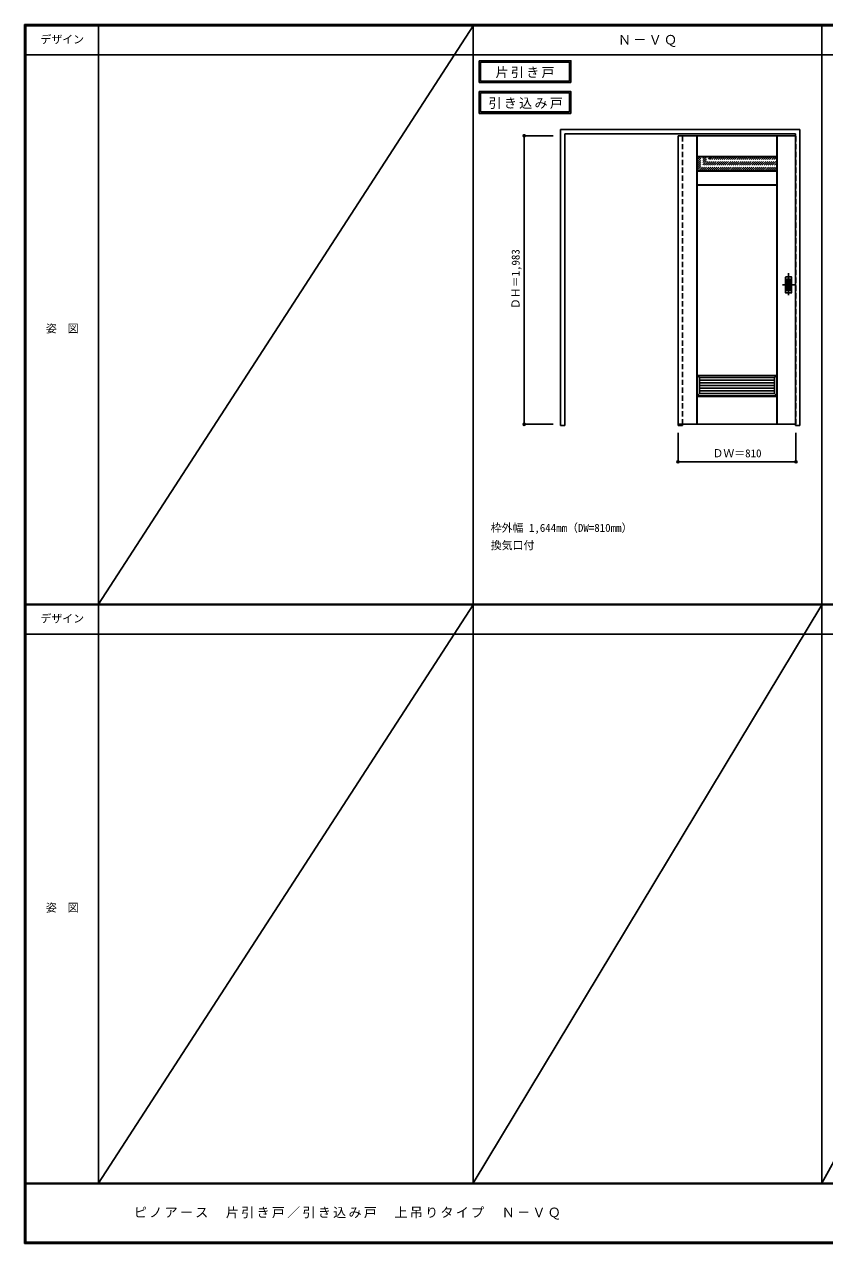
# Model space of a CAD drawing. Units: millimetres, scale not verified. Extents: x -6000 to 5700, y -4307 to 4175.
# Drawn here: x -6000 to -502, y -4205 to 4175 of the extents above; entities that cross this region are included whole.
import ezdxf
from ezdxf.enums import TextEntityAlignment as Align

# ---------------------------------------------------------------- set-up
doc = ezdxf.new("R2010")
doc.units = ezdxf.units.MM
doc.header["$LTSCALE"] = 30
doc.header["$PDMODE"] = 32
doc.header["$PDSIZE"] = 15
doc.linetypes.add('CHAIN1', pattern=[8, 5, -1, 1, -1])
doc.linetypes.add('DASHED1', pattern=[1.8, 1.2, -0.6])
for name, color, linetype in [('0-1_通り芯', 4, 'CHAIN1'), ('0-2_扉', 4, 'DASHED1'), ('0-3_仕上げ', 7, 'Continuous'), ('0-4_枠', 3, 'Continuous'), ('0-6_引手', 3, 'Continuous'), ('0-A_文字', 7, 'Continuous'), ('0-B_寸法', 7, 'Continuous'), ('0-C_ハッチ', 4, 'DASHED1'), ('F-1_枠', 6, 'Continuous'), ('F-A_文字', 7, 'Continuous')]:
    doc.layers.add(name, color=color, linetype=linetype)
doc.styles.add('ＭＳ ゴシック', font='')
doc.styles.get('ＭＳ ゴシック').set_extended_font_data('MS Gothic')

msp = doc.modelspace()

# ---------------------------------------------------------------- linework, layer by layer
at = {"layer": '0-1_通り芯'}
for p, q in [((-750, 2465), (-750, 2303)), ((-709, 2384), (-791, 2384))]:
    msp.add_line(p, q, dxfattribs=at)
at = {"layer": '0-2_扉'}
for p, q in [((-1509, 3409.5), (-1509, 3405.5)), ((-702, 3409.5), (-699, 3409.5))]:
    msp.add_line(p, q, dxfattribs=at)
at = {"layer": '0-2_扉', "color": 3, "linetype": 'Continuous'}
for p, q in [((-1509, 3409.5), (-1509, 1426.5)), ((-702, 3409.5), (-1509, 3409.5)), ((-702, 1426.5), (-1509, 1426.5))]:
    msp.add_line(p, q, dxfattribs=at)
at = {"layer": '0-2_扉'}
msp.add_lwpolyline([(-702, 1426.5), (-699, 1426.5), (-699, 3409.5)], dxfattribs=at)
at = {"layer": '0-3_仕上げ'}
for p, q in [((-1381, 1426.5), (-1381, 3409.5)), ((-1379.5, 3266.5), (-1379.5, 3409.5)), ((-1378, 3268), (-1378, 3409.5)), ((-830, 3268), (-830, 3409.5)), ((-828.5, 3266.5), (-828.5, 3409.5)), ((-827, 1426.5), (-827, 3409.5)), ((-1377, 3264), (-1379.5, 3266.5)), ((-1379.5, 3071.5), (-1379.5, 3166.5)), ((-1378, 3073), (-1378, 3165)), ((-830, 3165), (-1378, 3165)), ((-831, 3169), (-828.5, 3166.5)), ((-830, 3165), (-828.5, 3166.5)), ((-830, 3073), (-830, 3165)), ((-828.5, 3071.5), (-828.5, 3166.5)), ((-1378, 3073), (-1379.5, 3071.5)), ((-1377, 3069), (-1379.5, 3071.5)), ((-1378, 3073), (-830, 3073)), ((-1377, 1762), (-1362, 1747)), ((-1377, 1762), (-1377, 1622)), ((-831, 1762), (-1377, 1762)), ((-846, 1747), (-831, 1762)), ((-831, 1622), (-831, 1762)), ((-1379.5, 1426.5), (-1379.5, 1619.5)), ((-830, 1618), (-1378, 1618)), ((-1378, 1426.5), (-1378, 1618)), ((-1362, 1637), (-1377, 1622)), ((-831, 1622), (-828.5, 1619.5)), ((-830, 1618), (-828.5, 1619.5)), ((-830, 1426.5), (-830, 1618)), ((-828.5, 1426.5), (-828.5, 1619.5))]:
    msp.add_line(p, q, dxfattribs=at)
at = {"layer": '0-3_仕上げ', "color": 3}
for p, q in [((-831, 3264), (-1377, 3264)), ((-1377, 3169), (-1377, 3264)), ((-831, 3169), (-831, 3264)), ((-831, 3169), (-1377, 3169)), ((-1377, 3069), (-1377, 1622)), ((-1362, 1747), (-1362, 1637)), ((-846, 1747), (-1362, 1747)), ((-846, 1728.67), (-1362, 1728.67)), ((-846, 1710.33), (-1362, 1710.33)), ((-846, 1692), (-1362, 1692)), ((-846, 1637), (-846, 1747)), ((-831, 1622), (-1377, 1622)), ((-846, 1673.67), (-1362, 1673.67)), ((-846, 1655.33), (-1362, 1655.33)), ((-1362, 1637), (-846, 1637))]:
    msp.add_line(p, q, dxfattribs=at)
at = {"layer": '0-3_仕上げ'}
for points in [[(-830, 3268), (-1378, 3268), (-1379.5, 3266.5)], [(-830, 3268), (-828.5, 3266.5), (-831, 3264)], [(-1378, 3165), (-1379.5, 3166.5), (-1377, 3169)], [(-830, 3073), (-828.5, 3071.5), (-831, 3069)], [(-1378, 1618), (-1379.5, 1619.5), (-1377, 1622)], [(-1377, 1622), (-831, 1622), (-846, 1637)]]:
    msp.add_lwpolyline(points, dxfattribs=at)
at = {"layer": '0-3_仕上げ', "color": 3}
msp.add_lwpolyline([(-1377, 3069), (-831, 3069), (-831, 1622)], dxfattribs=at)
at = {"layer": '0-4_枠'}
for p, q in [((-2316, 1418), (-2316, 3453)), ((-2316, 3453), (-672, 3453)), ((-672, 1418), (-672, 3453)), ((-2286, 3423), (-702, 3423)), ((-2286, 1418), (-2286, 3423)), ((-702, 1418), (-702, 3423)), ((-1509, 1426.5), (-1509, 1418)), ((-1479, 1426.5), (-1479, 1418)), ((-2316, 1418), (-2286, 1418)), ((-1509, 1418), (-1479, 1418)), ((-702, 1418), (-672, 1418))]:
    msp.add_line(p, q, dxfattribs=at)
at = {"layer": '0-4_枠', "color": 4, "linetype": 'DASHED1'}
for p, q in [((-1509, 1426.5), (-1509, 3423)), ((-1479, 1426.5), (-1479, 3423))]:
    msp.add_line(p, q, dxfattribs=at)
at = {"layer": '0-6_引手'}
for p, q in [((-771, 2437.5), (-771, 2330.5)), ((-769.5, 2439), (-730.5, 2439)), ((-729, 2330.5), (-729, 2437.5)), ((-769.5, 2329), (-730.5, 2329))]:
    msp.add_line(p, q, dxfattribs=at)
at = {"layer": '0-6_引手', "color": 7}
for p, q in [((-762.5, 2421.5), (-762.5, 2346.5)), ((-761, 2423), (-739, 2423)), ((-737.5, 2346.5), (-737.5, 2421.5)), ((-761, 2345), (-739, 2345))]:
    msp.add_line(p, q, dxfattribs=at)
at = {"layer": '0-6_引手'}
for centre, start, end in [((-769.5, 2437.5), 90, 180), ((-730.5, 2437.5), 0, 90), ((-769.5, 2330.5), 180, 270), ((-730.5, 2330.5), 270, 0)]:
    msp.add_arc(centre, 1.5, start, end, dxfattribs=at)
at = {"layer": '0-6_引手', "color": 7}
for centre, start, end in [((-761, 2421.5), 90, 180), ((-761, 2346.5), 180, 270), ((-739, 2421.5), 0, 90), ((-739, 2346.5), 270, 0)]:
    msp.add_arc(centre, 1.5, start, end, dxfattribs=at)
at = {"layer": '0-A_文字'}
for p, q in [((-2876, 3925), (-2876, 3775)), ((-2866, 3915), (-2866, 3785)), ((-2866, 3915), (-2254.97, 3915)), ((-2254.97, 3915), (-2254.97, 3785)), ((-2876, 3775), (-2244.97, 3775)), ((-2866, 3785), (-2254.97, 3785)), ((-2876, 3713.53), (-2876, 3563.53)), ((-2866, 3703.53), (-2866, 3573.53)), ((-2866, 3703.53), (-2254.97, 3703.53)), ((-2254.97, 3703.53), (-2254.97, 3573.53)), ((-2876, 3563.53), (-2244.97, 3563.53)), ((-2866, 3573.53), (-2254.97, 3573.53))]:
    msp.add_line(p, q, dxfattribs=at)
for points in [[(-2876, 3925), (-2244.97, 3925), (-2244.97, 3775)], [(-2876, 3713.53), (-2244.97, 3713.53), (-2244.97, 3563.53)]]:
    msp.add_lwpolyline(points, dxfattribs=at)
at = {"layer": '0-B_寸法', "color": 4}
for p, q in [((-2566, 3409.5), (-2566, 1426.5)), ((-2566, 3409.5), (-2366, 3409.5)), ((-2566, 1426.5), (-2366, 1426.5)), ((-1509, 1168), (-1509, 1368)), ((-699, 1168), (-699, 1368)), ((-699, 1168), (-1509, 1168))]:
    msp.add_line(p, q, dxfattribs=at)
at = {"layer": '0-B_寸法'}
for p in [(-2566, 3409.5), (-2566, 1426.5), (-1509, 1168), (-699, 1168)]:
    msp.add_point(p, dxfattribs=at)
at = {"layer": '0-C_ハッチ'}
for p, q in [((-1377, 3243.2), (-1356.2, 3264)), ((-1377, 3229.06), (-1342.06, 3264)), ((-1377, 3200.77), (-1313.77, 3264)), ((-1377, 3186.63), (-1299.63, 3264)), ((-1377, 3172.49), (-1285.49, 3264)), ((-1377, 3214.92), (-1327.92, 3264)), ((-1377, 3257.34), (-1370.34, 3264)), ((-1366.35, 3169), (-1271.35, 3264)), ((-1352.21, 3169), (-1257.21, 3264)), ((-1338.06, 3169), (-1243.06, 3264)), ((-1323.92, 3169), (-1228.92, 3264)), ((-1309.78, 3169), (-1214.78, 3264)), ((-1295.64, 3169), (-1200.64, 3264)), ((-1281.5, 3169), (-1186.5, 3264)), ((-1267.35, 3169), (-1172.35, 3264)), ((-1253.21, 3169), (-1158.21, 3264)), ((-1239.07, 3169), (-1144.07, 3264)), ((-1224.93, 3169), (-1129.93, 3264)), ((-1210.78, 3169), (-1115.78, 3264)), ((-1196.64, 3169), (-1101.64, 3264)), ((-1182.5, 3169), (-1087.5, 3264)), ((-1168.36, 3169), (-1073.36, 3264)), ((-1154.22, 3169), (-1059.22, 3264)), ((-1140.07, 3169), (-1045.07, 3264)), ((-1125.93, 3169), (-1030.93, 3264)), ((-1111.79, 3169), (-1016.79, 3264)), ((-1097.65, 3169), (-1002.65, 3264)), ((-1083.51, 3169), (-988.51, 3264)), ((-1069.36, 3169), (-974.36, 3264)), ((-1055.22, 3169), (-960.22, 3264)), ((-1041.08, 3169), (-946.08, 3264)), ((-1026.94, 3169), (-931.94, 3264)), ((-1012.79, 3169), (-917.79, 3264)), ((-998.65, 3169), (-903.65, 3264)), ((-984.51, 3169), (-889.51, 3264)), ((-970.37, 3169), (-875.37, 3264)), ((-956.23, 3169), (-861.23, 3264)), ((-942.08, 3169), (-847.08, 3264)), ((-927.94, 3169), (-832.94, 3264)), ((-913.8, 3169), (-831, 3251.8)), ((-899.66, 3169), (-831, 3237.66)), ((-885.52, 3169), (-831, 3223.52)), ((-871.37, 3169), (-831, 3209.37)), ((-857.23, 3169), (-831, 3195.23)), ((-843.09, 3169), (-831, 3181.09))]:
    msp.add_line(p, q, dxfattribs=at)
at = {"layer": 'F-1_枠'}
for p, q in [((-6000, 4175), (5700, 4175)), ((-6000, 4175), (-6000, -4205)), ((-6000, 4170), (5700, 4170)), ((-6000, 4165), (5700, 4165)), ((-5995, 4175), (-5995, -4205)), ((-5990, 4175), (-5990, -4205)), ((-5490, 4175), (-5490, -3790)), ((-2916, -3790), (-2916, 4175)), ((-522, -3790), (-522, 4175)), ((-6000, 3965), (5700, 3965)), ((-6000, 190.5), (5700, 190.5)), ((-6000, 187.5), (5700, 187.5)), ((-6000, 184.5), (5700, 184.5)), ((-6000, -15.5), (5700, -15.5)), ((5700, -3790), (-6000, -3790)), ((5700, -3795), (-6000, -3795)), ((5700, -4195), (-6000, -4195)), ((5700, -4200), (-6000, -4200)), ((5700, -4205), (-6000, -4205))]:
    msp.add_line(p, q, dxfattribs=at)
at = {"layer": 'F-A_文字'}
for p, q in [((-2916, 4165), (-5490, 190.5)), ((-2916, 184.5), (-5490, -3790)), ((-522, 184.5), (-2916, -3790)), ((1678, 184.5), (-522, -3790))]:
    msp.add_line(p, q, dxfattribs=at)

# ---------------------------------------------------------------- texts
at = {"layer": '0-A_文字', "style": 'ＭＳ ゴシック'}
for s, p in [('枠外幅 1,644mm（DW=810mm）', (-2796, 670.5)), ('換気口付', (-2796, 550.5))]:
    msp.add_text(s, height=54.99, dxfattribs=at).set_placement(p, align=Align.BOTTOM_LEFT)
at = {"layer": '0-A_文字', "char_height": 65.98, "attachment_point": 7, "style": 'ＭＳ ゴシック'}
for s, insert in [('\\T1.17;Ｎ－ＶＱ', (-1921.5, 4020)), ('\\T1.17;片引き戸', (-2762.98, 3805)), ('\\T1.17;引き込み戸', (-2811.34, 3593.53))]:
    msp.add_mtext(s, dxfattribs=dict(at, insert=insert))
at = {"layer": '0-B_寸法', "style": 'ＭＳ ゴシック'}
msp.add_text('ＤＨ＝1,983', height=54.99, rotation=90, dxfattribs=at).set_placement((-2581, 2217.75), align=Align.BOTTOM_LEFT)
msp.add_text('ＤＷ＝810', height=54.99, dxfattribs=at).set_placement((-1272.75, 1183), align=Align.BOTTOM_LEFT)
at = {"layer": 'F-A_文字', "style": 'ＭＳ ゴシック'}
for s, p in [('デザイン', (-5890, 4027.5)), ('姿\u3000図', (-5852.5, 2040.25)), ('デザイン', (-5890, 47)), ('姿\u3000図', (-5852.5, -1940.25))]:
    msp.add_text(s, height=54.99, dxfattribs=at).set_placement(p, align=Align.BOTTOM_LEFT)
at = {"layer": 'F-A_文字', "insert": (-5247.55, -4040), "char_height": 65.98, "attachment_point": 7, "style": 'ＭＳ ゴシック'}
msp.add_mtext('\\T1.17;ピノアース\u3000片引き戸／引き込み戸\u3000上吊りタイプ\u3000Ｎ－ＶＱ', dxfattribs=at)

doc.saveas('drawing.dxf')
